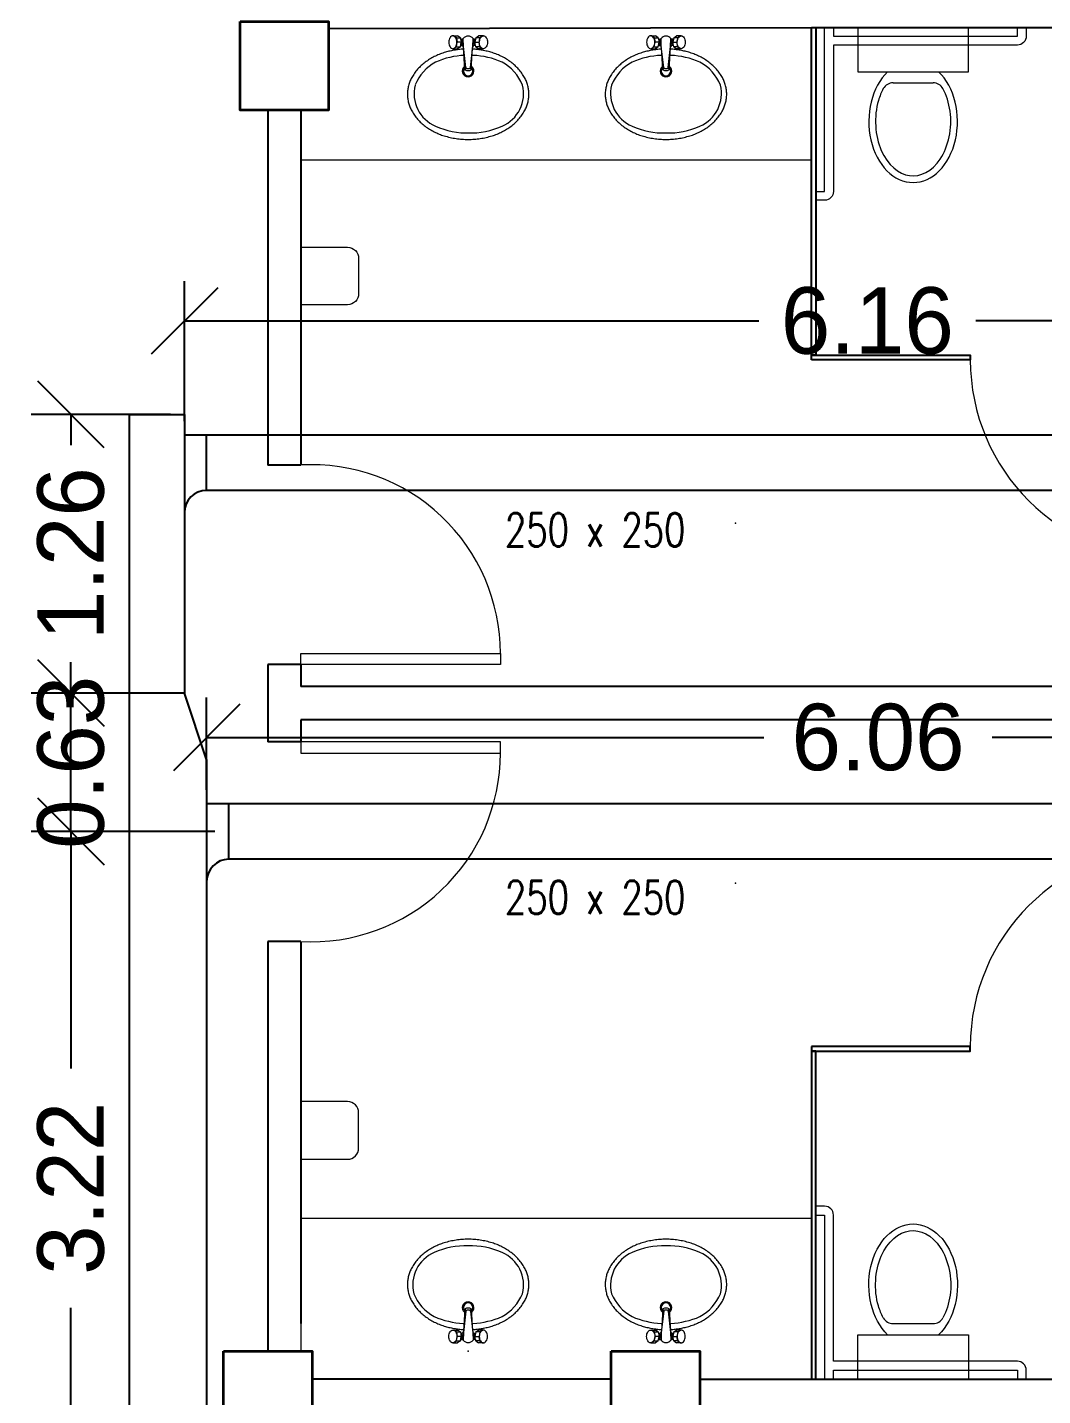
# Model space of a CAD drawing. Header units: inches. Extents: x 57 to 217, y -85 to 29.
# Drawn here: x 178.17 to 182.75, y -72.68 to -66.5 of the extents above; entities that cross this region are included whole.
import ezdxf

# ---------------------------------------------------------------- set-up
doc = ezdxf.new("R2010")
doc.units = ezdxf.units.IN
doc.header["$MEASUREMENT"] = 0
doc.linetypes.add('HIDDEN2', pattern=[0.1875, 0.125, -0.0625])
for name, color, linetype in [('dimen', 7, 'Continuous'), ('ducting label', 7, 'Continuous'), ('exhaust', 7, 'Continuous'), ('WALL', 2, 'Continuous')]:
    doc.layers.add(name, color=color, linetype=linetype)
for name, color, linetype, lineweight in [('door', 234, 'Continuous', 13), ('road', 1, 'Continuous', 20), ('walls', 4, 'Continuous', 30)]:
    doc.layers.add(name, color=color, linetype=linetype, lineweight=lineweight)
doc.styles.add('Arch-Dim', font='simplex.shx', dxfattribs={"width": 0.75})
doc.dimstyles.new('Copy of dimension', dxfattribs={"dimtxt": 0.3, "dimasz": 0.3, "dimexe": 0.18, "dimexo": 0.0625, "dimgap": 0.09, "dimtad": 0, "dimzin": 0, "dimdsep": 46, "dimtxsty": 'Standard', "dimblk": 'OBLIQUE', "dimcen": 0.09, "dimclrd": 256, "dimclre": 256, "dimclrt": 256, "dimadec": 0, "dimazin": 0, "dimtfac": 1, "dimtofl": 0, "dimtmove": 0, "dimatfit": 3, "dimldrblk": 'OBLIQUE', "dimfxl": 1, "dimtolj": 1, "dimtzin": 0, "dimarcsym": 0})

# ---------------------------------------------------------------- blocks, each defined once
blk = doc.blocks.new('_Oblique')
at = {"color": 0, "linetype": 'ByBlock', "lineweight": -2}
blk.add_line((-0.5, -0.5), (0.5, 0.5), dxfattribs=at)
blk = doc.blocks.new('*D126')
at = {"layer": 'Defpoints', "color": 0, "transparency": 16777216}
for p in [(178.3645, -70.1311), (179.0765, -70.1311), (178.9765, -73.3512)]:
    blk.add_point(p, dxfattribs=at)
at = {"layer": 'dimen', "lineweight": -2, "transparency": 16777216}
for p, q in [((179.014, -70.1311), (178.1845, -70.1311)), ((178.3645, -70.1311), (178.3645, -71.2012)), ((178.3645, -73.3512), (178.3645, -72.2812)), ((178.914, -73.3512), (178.1845, -73.3512))]:
    blk.add_line(p, q, dxfattribs=at)
at = {"layer": 'dimen', "lineweight": -2, "transparency": 16777216, "xscale": 0.3, "yscale": 0.3, "zscale": 0.3}
for p, rotation in [((178.3645, -70.1311), 90), ((178.3645, -73.3512), 270)]:
    blk.add_blockref('_Oblique', p, dxfattribs=dict(at, rotation=rotation))
at = {"layer": 'dimen', "transparency": 16777216, "insert": (178.3645, -71.7412), "char_height": 0.3, "attachment_point": 5, "rotation": 90}
blk.add_mtext('\\A1;3.22', dxfattribs=at)
blk = doc.blocks.new('*D127')
at = {"layer": 'Defpoints', "color": 0, "transparency": 16777216}
for p in [(178.3645, -69.5061), (178.8765, -69.5061), (179.0765, -70.1311)]:
    blk.add_point(p, dxfattribs=at)
at = {"layer": 'dimen', "lineweight": -2, "transparency": 16777216}
for p, q in [((178.814, -69.5061), (178.1845, -69.5061)), ((178.3645, -70.1311), (178.3645, -69.5061)), ((179.014, -70.1311), (178.1845, -70.1311))]:
    blk.add_line(p, q, dxfattribs=at)
at = {"layer": 'dimen', "lineweight": -2, "transparency": 16777216, "xscale": 0.3, "yscale": 0.3, "zscale": 0.3}
for p, rotation in [((178.3645, -69.5061), 90), ((178.3645, -70.1311), 270)]:
    blk.add_blockref('_Oblique', p, dxfattribs=dict(at, rotation=rotation))
at = {"layer": 'dimen', "transparency": 16777216, "insert": (178.3645, -69.8186), "char_height": 0.3, "attachment_point": 5, "rotation": 90}
blk.add_mtext('\\A1;0.63', dxfattribs=at)
blk = doc.blocks.new('*D128')
at = {"layer": 'Defpoints', "color": 0, "transparency": 16777216}
for p in [(178.3645, -68.2487), (178.8765, -68.2487), (178.8765, -69.5061)]:
    blk.add_point(p, dxfattribs=at)
at = {"layer": 'dimen', "lineweight": -2, "transparency": 16777216}
for p, q in [((178.814, -68.2487), (178.1845, -68.2487)), ((178.3645, -68.2487), (178.3645, -68.3874)), ((178.3645, -69.5061), (178.3645, -69.3674)), ((178.814, -69.5061), (178.1845, -69.5061))]:
    blk.add_line(p, q, dxfattribs=at)
at = {"layer": 'dimen', "lineweight": -2, "transparency": 16777216, "xscale": 0.3, "yscale": 0.3, "zscale": 0.3}
for p, rotation in [((178.3645, -68.2487), 90), ((178.3645, -69.5061), 270)]:
    blk.add_blockref('_Oblique', p, dxfattribs=dict(at, rotation=rotation))
at = {"layer": 'dimen', "transparency": 16777216, "insert": (178.3645, -68.8774), "char_height": 0.3, "attachment_point": 5, "rotation": 90}
blk.add_mtext('\\A1;1.26', dxfattribs=at)
blk = doc.blocks.new('*D129')
at = {"layer": 'Defpoints', "color": 0, "transparency": 16777216}
for p in [(185.0399, -67.8267), (178.8765, -68.3417), (185.0399, -68.3417)]:
    blk.add_point(p, dxfattribs=at)
at = {"layer": 'dimen', "lineweight": -2, "transparency": 16777216}
for p, q in [((178.8765, -68.2792), (178.8765, -67.6467)), ((185.0399, -68.2792), (185.0399, -67.6467)), ((178.8765, -67.8267), (181.4682, -67.8267)), ((185.0399, -67.8267), (182.4482, -67.8267))]:
    blk.add_line(p, q, dxfattribs=at)
at = {"layer": 'dimen', "lineweight": -2, "transparency": 16777216, "xscale": 0.3, "yscale": 0.3, "zscale": 0.3, "rotation": 180}
blk.add_blockref('_Oblique', (178.8765, -67.8267), dxfattribs=at)
at = {"layer": 'dimen', "lineweight": -2, "transparency": 16777216, "xscale": 0.3, "yscale": 0.3, "zscale": 0.3}
blk.add_blockref('_Oblique', (185.0399, -67.8267), dxfattribs=at)
at = {"layer": 'dimen', "transparency": 16777216, "insert": (181.9582, -67.8267), "char_height": 0.3, "attachment_point": 5}
blk.add_mtext('\\A1;6.16', dxfattribs=at)
blk = doc.blocks.new('*D130')
at = {"layer": 'Defpoints', "color": 0, "transparency": 16777216}
for p in [(185.0366, -69.7064), (178.9765, -70.0061), (185.0366, -70.0061)]:
    blk.add_point(p, dxfattribs=at)
at = {"layer": 'dimen', "lineweight": -2, "transparency": 16777216}
for p, q in [((178.9765, -69.9436), (178.9765, -69.5264)), ((185.0366, -69.9436), (185.0366, -69.5264)), ((178.9765, -69.7064), (181.4916, -69.7064)), ((185.0366, -69.7064), (182.5216, -69.7064))]:
    blk.add_line(p, q, dxfattribs=at)
at = {"layer": 'dimen', "lineweight": -2, "transparency": 16777216, "xscale": 0.3, "yscale": 0.3, "zscale": 0.3, "rotation": 180}
blk.add_blockref('_Oblique', (178.9765, -69.7064), dxfattribs=at)
at = {"layer": 'dimen', "lineweight": -2, "transparency": 16777216, "xscale": 0.3, "yscale": 0.3, "zscale": 0.3}
blk.add_blockref('_Oblique', (185.0366, -69.7064), dxfattribs=at)
at = {"layer": 'dimen', "transparency": 16777216, "insert": (182.0066, -69.7064), "char_height": 0.3, "attachment_point": 5}
blk.add_mtext('\\A1;6.06', dxfattribs=at)

msp = doc.modelspace()

# ---------------------------------------------------------------- linework, layer by layer
at = {"color": 8, "lineweight": 25}
msp.add_line((179.5273, -66.5068), (181.7055, -66.5019), dxfattribs=at)
at = {"color": 8, "linetype": 'ByBlock', "lineweight": 25}
for p, q in [((181.7255, -66.5019), (185.1773, -66.5019)), ((179.2524, -66.8748), (179.2524, -68.4769)), ((179.4024, -66.8748), (179.4024, -68.4769)), ((179.4024, -68.4769), (179.2524, -68.4769)), ((179.2524, -69.3769), (179.2524, -69.7269)), ((179.4024, -69.3769), (179.4024, -69.4769)), ((185.3024, -69.4769), (179.4024, -69.4769)), ((179.4024, -69.6269), (179.4024, -69.7269)), ((185.3024, -69.6269), (179.4024, -69.6269)), ((179.4024, -70.6269), (179.2524, -70.6269)), ((180.8024, -72.6019), (179.4524, -72.6019)), ((181.2024, -72.6019), (181.4524, -72.6019)), ((181.4524, -72.6019), (183.4524, -72.6019))]:
    msp.add_line(p, q, dxfattribs=at)
at = {"color": 8, "lineweight": 9}
for p, q in [((181.9149, -66.5019), (181.9149, -66.7019)), ((182.4149, -66.5019), (181.9149, -66.5019)), ((182.4149, -66.7019), (182.4149, -66.5019)), ((180.088, -66.5401), (180.1093, -66.5401)), ((180.1038, -66.5485), (180.0911, -66.5401)), ((180.1038, -66.5485), (180.122, -66.5485)), ((180.1038, -66.5485), (180.1075, -66.5691)), ((180.122, -66.5485), (180.1093, -66.5401)), ((180.122, -66.5485), (180.1257, -66.5691)), ((180.125, -66.5551), (180.1284, -66.5551)), ((180.1357, -66.5875), (180.1345, -66.5521)), ((180.1777, -66.5875), (180.179, -66.5521)), ((180.1885, -66.5551), (180.185, -66.5551)), ((180.1915, -66.5485), (180.1877, -66.5691)), ((180.1915, -66.5485), (180.2042, -66.5401)), ((180.2096, -66.5485), (180.1915, -66.5485)), ((180.2254, -66.5401), (180.2042, -66.5401)), ((180.2096, -66.5485), (180.2059, -66.5691)), ((180.2096, -66.5485), (180.2223, -66.5401)), ((180.9808, -66.5401), (181.0021, -66.5401)), ((180.9966, -66.5485), (180.9839, -66.5401)), ((180.9966, -66.5485), (181.0148, -66.5485)), ((180.9966, -66.5485), (181.0003, -66.5691)), ((181.0148, -66.5485), (181.0021, -66.5401)), ((181.0148, -66.5485), (181.0185, -66.5691)), ((181.0178, -66.5551), (181.0212, -66.5551)), ((181.0285, -66.5875), (181.0272, -66.5521)), ((181.0705, -66.5875), (181.0718, -66.5521)), ((181.0813, -66.5551), (181.0778, -66.5551)), ((181.0843, -66.5485), (181.0805, -66.5691)), ((181.0843, -66.5485), (181.0969, -66.5401)), ((181.1024, -66.5485), (181.0843, -66.5485)), ((181.1182, -66.5401), (181.0969, -66.5401)), ((181.1024, -66.5485), (181.0987, -66.5691)), ((181.1024, -66.5485), (181.1151, -66.5401)), ((180.088, -66.5981), (180.1093, -66.5981)), ((180.1038, -66.5896), (180.0911, -66.5981)), ((180.1038, -66.5896), (180.1075, -66.5691)), ((180.1038, -66.5896), (180.122, -66.5896)), ((180.1257, -66.5691), (180.1075, -66.5691)), ((180.122, -66.5896), (180.1093, -66.5981)), ((180.122, -66.5896), (180.1257, -66.5691)), ((180.125, -66.5831), (180.1284, -66.5831)), ((180.1466, -66.6833), (180.1357, -66.5875)), ((180.1425, -66.6928), (180.1363, -66.593)), ((180.1668, -66.6833), (180.1777, -66.5875)), ((180.171, -66.6928), (180.1771, -66.593)), ((180.1885, -66.5831), (180.185, -66.5831)), ((180.1915, -66.5896), (180.1877, -66.5691)), ((180.1877, -66.5691), (180.2059, -66.5691)), ((180.1915, -66.5896), (180.2042, -66.5981)), ((180.2096, -66.5896), (180.1915, -66.5896)), ((180.2254, -66.5981), (180.2042, -66.5981)), ((180.2096, -66.5896), (180.2059, -66.5691)), ((180.2096, -66.5896), (180.2223, -66.5981)), ((180.9808, -66.5981), (181.0021, -66.5981)), ((180.9966, -66.5896), (180.9839, -66.5981)), ((180.9966, -66.5896), (181.0003, -66.5691)), ((180.9966, -66.5896), (181.0148, -66.5896)), ((181.0185, -66.5691), (181.0003, -66.5691)), ((181.0148, -66.5896), (181.0021, -66.5981)), ((181.0148, -66.5896), (181.0185, -66.5691)), ((181.0178, -66.5831), (181.0212, -66.5831)), ((181.0394, -66.6833), (181.0285, -66.5875)), ((181.0352, -66.6928), (181.0291, -66.593)), ((181.0596, -66.6833), (181.0705, -66.5875)), ((181.0638, -66.6928), (181.0699, -66.593)), ((181.0813, -66.5831), (181.0778, -66.5831)), ((181.0843, -66.5896), (181.0805, -66.5691)), ((181.0805, -66.5691), (181.0987, -66.5691)), ((181.1024, -66.5896), (181.0843, -66.5896)), ((181.0843, -66.5896), (181.0969, -66.5981)), ((181.1182, -66.5981), (181.0969, -66.5981)), ((181.1024, -66.5896), (181.0987, -66.5691)), ((181.1024, -66.5896), (181.1151, -66.5981)), ((180.1469, -66.684), (180.1426, -66.6933)), ((180.1666, -66.684), (180.1708, -66.6933)), ((181.0397, -66.684), (181.0354, -66.6933)), ((181.0594, -66.684), (181.0636, -66.6933)), ((181.9149, -66.7019), (182.4149, -66.7019)), ((182.0743, -66.7519), (182.2552, -66.7519)), ((180.1466, -72.2954), (180.1357, -72.3912)), ((180.1425, -72.2859), (180.1363, -72.3857)), ((180.1469, -72.2947), (180.1426, -72.2855)), ((180.1666, -72.2947), (180.1708, -72.2855)), ((180.1668, -72.2954), (180.1777, -72.3912)), ((180.171, -72.2859), (180.1771, -72.3857)), ((181.0394, -72.2954), (181.0285, -72.3912)), ((181.0352, -72.2859), (181.0291, -72.3857)), ((181.0397, -72.2947), (181.0354, -72.2855)), ((181.0594, -72.2947), (181.0636, -72.2855)), ((181.0596, -72.2954), (181.0705, -72.3912)), ((181.0638, -72.2859), (181.0699, -72.3857)), ((182.0743, -72.3519), (182.2552, -72.3519)), ((180.088, -72.3807), (180.1093, -72.3807)), ((180.1038, -72.3891), (180.0911, -72.3807)), ((180.1038, -72.4302), (180.0911, -72.4387)), ((180.1038, -72.3891), (180.1075, -72.4097)), ((180.1038, -72.3891), (180.122, -72.3891)), ((180.1038, -72.4302), (180.1075, -72.4097)), ((180.1038, -72.4302), (180.122, -72.4302)), ((180.1257, -72.4097), (180.1075, -72.4097)), ((180.122, -72.3891), (180.1093, -72.3807)), ((180.122, -72.4302), (180.1093, -72.4387)), ((180.122, -72.3891), (180.1257, -72.4097)), ((180.122, -72.4302), (180.1257, -72.4097)), ((180.125, -72.3957), (180.1284, -72.3957)), ((180.125, -72.4237), (180.1284, -72.4237)), ((180.1357, -72.3912), (180.1345, -72.4266)), ((180.1777, -72.3912), (180.179, -72.4266)), ((180.1885, -72.3957), (180.185, -72.3957)), ((180.1885, -72.4237), (180.185, -72.4237)), ((180.1915, -72.3891), (180.1877, -72.4097)), ((180.1877, -72.4097), (180.2059, -72.4097)), ((180.1915, -72.4302), (180.1877, -72.4097)), ((180.1915, -72.3891), (180.2042, -72.3807)), ((180.2096, -72.3891), (180.1915, -72.3891)), ((180.1915, -72.4302), (180.2042, -72.4387)), ((180.2096, -72.4302), (180.1915, -72.4302)), ((180.2254, -72.3807), (180.2042, -72.3807)), ((180.2096, -72.3891), (180.2059, -72.4097)), ((180.2096, -72.4302), (180.2059, -72.4097)), ((180.2096, -72.3891), (180.2223, -72.3807)), ((180.2096, -72.4302), (180.2223, -72.4387)), ((180.9808, -72.3807), (181.0021, -72.3807)), ((180.9966, -72.3891), (180.9839, -72.3807)), ((180.9966, -72.4302), (180.9839, -72.4387)), ((180.9966, -72.3891), (181.0003, -72.4097)), ((180.9966, -72.3891), (181.0148, -72.3891)), ((180.9966, -72.4302), (181.0003, -72.4097)), ((180.9966, -72.4302), (181.0148, -72.4302)), ((181.0185, -72.4097), (181.0003, -72.4097)), ((181.0148, -72.3891), (181.0021, -72.3807)), ((181.0148, -72.4302), (181.0021, -72.4387)), ((181.0148, -72.3891), (181.0185, -72.4097)), ((181.0148, -72.4302), (181.0185, -72.4097)), ((181.0178, -72.3957), (181.0212, -72.3957)), ((181.0178, -72.4237), (181.0212, -72.4237)), ((181.0285, -72.3912), (181.0272, -72.4266)), ((181.0705, -72.3912), (181.0718, -72.4266)), ((181.0813, -72.3957), (181.0778, -72.3957)), ((181.0813, -72.4237), (181.0778, -72.4237)), ((181.0843, -72.3891), (181.0805, -72.4097)), ((181.0805, -72.4097), (181.0987, -72.4097)), ((181.0843, -72.4302), (181.0805, -72.4097)), ((181.0843, -72.3891), (181.0969, -72.3807)), ((181.1024, -72.3891), (181.0843, -72.3891)), ((181.1024, -72.4302), (181.0843, -72.4302)), ((181.0843, -72.4302), (181.0969, -72.4387)), ((181.1182, -72.3807), (181.0969, -72.3807)), ((181.1024, -72.3891), (181.0987, -72.4097)), ((181.1024, -72.4302), (181.0987, -72.4097)), ((181.1024, -72.3891), (181.1151, -72.3807)), ((181.1024, -72.4302), (181.1151, -72.4387)), ((181.9149, -72.6019), (181.9149, -72.4019)), ((181.9149, -72.4019), (182.4149, -72.4019)), ((182.4149, -72.4019), (182.4149, -72.6019)), ((180.088, -72.4387), (180.1093, -72.4387)), ((180.2254, -72.4387), (180.2042, -72.4387)), ((180.9808, -72.4387), (181.0021, -72.4387)), ((181.1182, -72.4387), (181.0969, -72.4387)), ((182.4149, -72.6019), (181.9149, -72.6019))]:
    msp.add_line(p, q, dxfattribs=at)
at = {"color": 8, "linetype": 'ByBlock', "lineweight": 25, "ltscale": 0.3}
for p, q in [((179.4024, -69.3769), (179.2524, -69.3769)), ((179.4024, -69.7269), (179.2524, -69.7269))]:
    msp.add_line(p, q, dxfattribs=at)
at = {"color": 8, "linetype": 'ByBlock', "lineweight": 9}
msp.add_line((179.4024, -72.4769), (179.2524, -72.4769), dxfattribs=at)
at = {"color": 8, "linetype": 'ByBlock', "lineweight": 35}
for points in [[(179.1273, -66.4748), (179.5273, -66.4748), (179.5273, -66.8748), (179.1273, -66.8748)], [(179.0524, -72.4769), (179.4524, -72.4769), (179.4524, -72.8769), (179.0524, -72.8769)], [(180.8024, -72.4769), (181.2024, -72.4769), (181.2024, -72.8769), (180.8024, -72.8769)]]:
    msp.add_lwpolyline(points, close=True, dxfattribs=at)
at = {"color": 8, "linetype": 'ByBlock', "lineweight": 9, "ltscale": 0.4}
msp.add_lwpolyline([(179.5273, -66.5068), (181.7055, -66.5019), (181.7055, -67.1019), (179.4024, -67.1019), (179.4024, -66.8748)], dxfattribs=at)
at = {"color": 8, "linetype": 'ByBlock', "lineweight": 25}
for points in [[(181.7055, -66.5019), (181.7255, -66.5019), (181.7255, -67.9819), (181.7055, -67.9819)], [(181.7055, -68.0019), (181.7055, -67.9819), (182.423, -67.9819), (182.423, -68.0019)]]:
    msp.add_lwpolyline(points, close=True, dxfattribs=at)
at = {"color": 8, "linetype": 'ByBlock', "lineweight": 9, "ltscale": 0.4}
for points in [[(181.8055, -67.2419, -0.414214), (181.7655, -67.2819), (181.7255, -67.2819), (181.7255, -67.2419), (181.7655, -67.2419), (181.7655, -66.5019), (181.8055, -66.5019), (181.8055, -66.5419), (182.6352, -66.5419), (182.6352, -66.5019), (182.6752, -66.5019), (182.6752, -66.5419, -0.414214), (182.6352, -66.5819), (181.8055, -66.5819)], [(179.4024, -67.4938), (179.6124, -67.4938, -0.414214), (179.6624, -67.5438), (179.6624, -67.7038, -0.414214), (179.6124, -67.7538), (179.4024, -67.7538)]]:
    msp.add_lwpolyline(points, format="xyb", close=True, dxfattribs=at)
at = {"color": 8, "lineweight": 9}
for points in [[(180.088, -66.5981, 0.145837), (180.0945, -66.5961, 0.107165), (180.101, -66.5896, 0.077149), (180.1049, -66.5806, 0.064217), (180.1064, -66.5691, 0.064217), (180.1049, -66.5575, 0.077149), (180.101, -66.5485, 0.107165), (180.0945, -66.542, 0.145837), (180.088, -66.5401, 0.145837), (180.0815, -66.542, 0.107165), (180.075, -66.5485, 0.077149), (180.0711, -66.5575, 0.064217), (180.0696, -66.5691, 0.064217), (180.0711, -66.5806, 0.077149), (180.075, -66.5896, 0.107165), (180.0815, -66.5961, 0.145837)], [(180.2254, -66.5981, -0.145837), (180.2189, -66.5961, -0.107165), (180.2125, -66.5896, -0.077149), (180.2086, -66.5806, -0.064217), (180.2071, -66.5691, -0.064217), (180.2086, -66.5575, -0.077149), (180.2125, -66.5485, -0.107165), (180.2189, -66.542, -0.145837), (180.2254, -66.5401, -0.145837), (180.232, -66.542, -0.107165), (180.2384, -66.5485, -0.077149), (180.2423, -66.5575, -0.064217), (180.2438, -66.5691, -0.064217), (180.2423, -66.5806, -0.077149), (180.2384, -66.5896, -0.107165), (180.232, -66.5961, -0.145837)], [(180.9808, -66.5981, 0.145837), (180.9873, -66.5961, 0.107165), (180.9938, -66.5896, 0.077149), (180.9977, -66.5806, 0.064217), (180.9992, -66.5691, 0.064217), (180.9977, -66.5575, 0.077149), (180.9938, -66.5485, 0.107165), (180.9873, -66.542, 0.145837), (180.9808, -66.5401, 0.145837), (180.9743, -66.542, 0.107165), (180.9678, -66.5485, 0.077149), (180.9639, -66.5575, 0.064217), (180.9624, -66.5691, 0.064217), (180.9639, -66.5806, 0.077149), (180.9678, -66.5896, 0.107165), (180.9743, -66.5961, 0.145837)], [(181.1182, -66.5981, -0.145837), (181.1117, -66.5961, -0.107165), (181.1052, -66.5896, -0.077149), (181.1014, -66.5806, -0.064217), (181.0999, -66.5691, -0.064217), (181.1014, -66.5575, -0.077149), (181.1052, -66.5485, -0.107165), (181.1117, -66.542, -0.145837), (181.1182, -66.5401, -0.145837), (181.1248, -66.542, -0.107165), (181.1312, -66.5485, -0.077149), (181.1351, -66.5575, -0.064217), (181.1366, -66.5691, -0.064217), (181.1351, -66.5806, -0.077149), (181.1312, -66.5896, -0.107165), (181.1248, -66.5961, -0.145837)], [(180.088, -72.3807, -0.145837), (180.0945, -72.3826, -0.107165), (180.101, -72.3891, -0.077149), (180.1049, -72.3981, -0.064217), (180.1064, -72.4097, -0.064217), (180.1049, -72.4212, -0.077149), (180.101, -72.4302, -0.107165), (180.0945, -72.4367, -0.145837), (180.088, -72.4387, -0.145837), (180.0815, -72.4367, -0.107165), (180.075, -72.4302, -0.077149), (180.0711, -72.4212, -0.064217), (180.0696, -72.4097, -0.064217), (180.0711, -72.3981, -0.077149), (180.075, -72.3891, -0.107165), (180.0815, -72.3826, -0.145837)], [(180.2254, -72.3807, 0.145837), (180.2189, -72.3826, 0.107165), (180.2125, -72.3891, 0.077149), (180.2086, -72.3981, 0.064217), (180.2071, -72.4097, 0.064217), (180.2086, -72.4212, 0.077149), (180.2125, -72.4302, 0.107165), (180.2189, -72.4367, 0.145837), (180.2254, -72.4387, 0.145837), (180.232, -72.4367, 0.107165), (180.2384, -72.4302, 0.077149), (180.2423, -72.4212, 0.064217), (180.2438, -72.4097, 0.064217), (180.2423, -72.3981, 0.077149), (180.2384, -72.3891, 0.107165), (180.232, -72.3826, 0.145837)], [(180.9808, -72.3807, -0.145837), (180.9873, -72.3826, -0.107165), (180.9938, -72.3891, -0.077149), (180.9977, -72.3981, -0.064217), (180.9992, -72.4097, -0.064217), (180.9977, -72.4212, -0.077149), (180.9938, -72.4302, -0.107165), (180.9873, -72.4367, -0.145837), (180.9808, -72.4387, -0.145837), (180.9743, -72.4367, -0.107165), (180.9678, -72.4302, -0.077149), (180.9639, -72.4212, -0.064217), (180.9624, -72.4097, -0.064217), (180.9639, -72.3981, -0.077149), (180.9678, -72.3891, -0.107165), (180.9743, -72.3826, -0.145837)], [(181.1182, -72.3807, 0.145837), (181.1117, -72.3826, 0.107165), (181.1052, -72.3891, 0.077149), (181.1014, -72.3981, 0.064217), (181.0999, -72.4097, 0.064217), (181.1014, -72.4212, 0.077149), (181.1052, -72.4302, 0.107165), (181.1117, -72.4367, 0.145837), (181.1182, -72.4387, 0.145837), (181.1248, -72.4367, 0.107165), (181.1312, -72.4302, 0.077149), (181.1351, -72.4212, 0.064217), (181.1366, -72.4097, 0.064217), (181.1351, -72.3981, 0.077149), (181.1312, -72.3891, 0.107165), (181.1248, -72.3826, 0.145837)]]:
    msp.add_lwpolyline(points, format="xyb", close=True, dxfattribs=at)
for points in [[(180.1303, -66.5691, 0.064217), (180.1294, -66.5627, 0.077149), (180.1273, -66.5577, 0.107165), (180.1237, -66.5541, 0.035268), (180.1229, -66.5537, 0.145837)], [(180.1232, -66.583, 0.046803), (180.1246, -66.5811, 0.077149), (180.1269, -66.5758, 0.064217), (180.1278, -66.5691, 0.064217), (180.1269, -66.5623, 0.077149), (180.1246, -66.557, 0.046803), (180.1232, -66.5552, 0.145837)], [(180.1254, -66.5826, 0.047218), (180.1264, -66.5821, 0.107177), (180.1296, -66.579, 0.077931), (180.1315, -66.5746, 0.065152), (180.1322, -66.5691, 0.065152), (180.1315, -66.5635, 0.077931), (180.1296, -66.5592, 0.107177), (180.1264, -66.556, 0.047218), (180.1254, -66.5555, 0.144081)], [(180.188, -66.5826, -0.047218), (180.187, -66.5821, -0.107177), (180.1839, -66.579, -0.077931), (180.182, -66.5746, -0.065152), (180.1812, -66.5691, -0.065152), (180.182, -66.5635, -0.077931), (180.1839, -66.5592, -0.107177), (180.187, -66.556, -0.047218), (180.188, -66.5555, -0.144081)], [(180.1832, -66.5691, -0.064217), (180.184, -66.5627, -0.077149), (180.1862, -66.5577, -0.107165), (180.1897, -66.5541, -0.035268), (180.1905, -66.5537, -0.145837)], [(180.1903, -66.583, -0.046803), (180.1888, -66.5811, -0.077149), (180.1865, -66.5758, -0.064217), (180.1857, -66.5691, -0.064217), (180.1865, -66.5623, -0.077149), (180.1888, -66.557, -0.046803), (180.1903, -66.5552, -0.145837)], [(181.0231, -66.5691, 0.064217), (181.0222, -66.5627, 0.077149), (181.0201, -66.5577, 0.107165), (181.0165, -66.5541, 0.035268), (181.0157, -66.5537, 0.145837)], [(181.016, -66.583, 0.046803), (181.0174, -66.5811, 0.077149), (181.0197, -66.5758, 0.064217), (181.0206, -66.5691, 0.064217), (181.0197, -66.5623, 0.077149), (181.0174, -66.557, 0.046803), (181.016, -66.5552, 0.145837)], [(181.0182, -66.5826, 0.047218), (181.0192, -66.5821, 0.107177), (181.0224, -66.579, 0.077931), (181.0243, -66.5746, 0.065152), (181.025, -66.5691, 0.065152), (181.0243, -66.5635, 0.077931), (181.0224, -66.5592, 0.107177), (181.0192, -66.556, 0.047218), (181.0182, -66.5555, 0.144081)], [(181.0808, -66.5826, -0.047218), (181.0798, -66.5821, -0.107177), (181.0767, -66.579, -0.077931), (181.0747, -66.5746, -0.065152), (181.074, -66.5691, -0.065152), (181.0747, -66.5635, -0.077931), (181.0767, -66.5592, -0.107177), (181.0798, -66.556, -0.047218), (181.0808, -66.5555, -0.144081)], [(181.076, -66.5691, -0.064217), (181.0768, -66.5627, -0.077149), (181.0789, -66.5577, -0.107165), (181.0825, -66.5541, -0.035268), (181.0833, -66.5537, -0.145837)], [(181.083, -66.583, -0.046803), (181.0816, -66.5811, -0.077149), (181.0793, -66.5758, -0.064217), (181.0784, -66.5691, -0.064217), (181.0793, -66.5623, -0.077149), (181.0816, -66.557, -0.046803), (181.083, -66.5552, -0.145837)], [(180.1229, -66.5844, 0.035268), (180.1237, -66.584, 0.107165), (180.1273, -66.5804, 0.077149), (180.1294, -66.5754, 0.064217), (180.1303, -66.5691, 0.064217)], [(180.1905, -66.5844, -0.035268), (180.1897, -66.584, -0.107165), (180.1862, -66.5804, -0.077149), (180.184, -66.5754, -0.064217), (180.1832, -66.5691, -0.064217)], [(181.0157, -66.5844, 0.035268), (181.0165, -66.584, 0.107165), (181.0201, -66.5804, 0.077149), (181.0222, -66.5754, 0.064217), (181.0231, -66.5691, 0.064217)], [(181.0833, -66.5844, -0.035268), (181.0825, -66.584, -0.107165), (181.0789, -66.5804, -0.077149), (181.0768, -66.5754, -0.064217), (181.076, -66.5691, -0.064217)], [(180.1229, -72.3943, -0.035268), (180.1237, -72.3947, -0.107165), (180.1273, -72.3983, -0.077149), (180.1294, -72.4033, -0.064217), (180.1303, -72.4097, -0.064217)], [(180.1303, -72.4097, -0.064217), (180.1294, -72.416, -0.077149), (180.1273, -72.421, -0.107165), (180.1237, -72.4246, -0.035268), (180.1229, -72.425, -0.145837)], [(180.1232, -72.3958, -0.046803), (180.1246, -72.3976, -0.077149), (180.1269, -72.4029, -0.064217), (180.1278, -72.4097, -0.064217), (180.1269, -72.4164, -0.077149), (180.1246, -72.4217, -0.046803), (180.1232, -72.4236, -0.145837)], [(180.1254, -72.3961, -0.047218), (180.1264, -72.3966, -0.107177), (180.1296, -72.3998, -0.077931), (180.1315, -72.4041, -0.065152), (180.1322, -72.4097, -0.065152), (180.1315, -72.4152, -0.077931), (180.1296, -72.4196, -0.107177), (180.1264, -72.4227, -0.047218), (180.1254, -72.4232, -0.144081)], [(180.188, -72.3961, 0.047218), (180.187, -72.3966, 0.107177), (180.1839, -72.3998, 0.077931), (180.182, -72.4041, 0.065152), (180.1812, -72.4097, 0.065152), (180.182, -72.4152, 0.077931), (180.1839, -72.4196, 0.107177), (180.187, -72.4227, 0.047218), (180.188, -72.4232, 0.144081)], [(180.1905, -72.3943, 0.035268), (180.1897, -72.3947, 0.107165), (180.1862, -72.3983, 0.077149), (180.184, -72.4033, 0.064217), (180.1832, -72.4097, 0.064217)], [(180.1832, -72.4097, 0.064217), (180.184, -72.416, 0.077149), (180.1862, -72.421, 0.107165), (180.1897, -72.4246, 0.035268), (180.1905, -72.425, 0.145837)], [(180.1903, -72.3958, 0.046803), (180.1888, -72.3976, 0.077149), (180.1865, -72.4029, 0.064217), (180.1857, -72.4097, 0.064217), (180.1865, -72.4164, 0.077149), (180.1888, -72.4217, 0.046803), (180.1903, -72.4236, 0.145837)], [(181.0157, -72.3943, -0.035268), (181.0165, -72.3947, -0.107165), (181.0201, -72.3983, -0.077149), (181.0222, -72.4033, -0.064217), (181.0231, -72.4097, -0.064217)], [(181.0231, -72.4097, -0.064217), (181.0222, -72.416, -0.077149), (181.0201, -72.421, -0.107165), (181.0165, -72.4246, -0.035268), (181.0157, -72.425, -0.145837)], [(181.016, -72.3958, -0.046803), (181.0174, -72.3976, -0.077149), (181.0197, -72.4029, -0.064217), (181.0206, -72.4097, -0.064217), (181.0197, -72.4164, -0.077149), (181.0174, -72.4217, -0.046803), (181.016, -72.4236, -0.145837)], [(181.0182, -72.3961, -0.047218), (181.0192, -72.3966, -0.107177), (181.0224, -72.3998, -0.077931), (181.0243, -72.4041, -0.065152), (181.025, -72.4097, -0.065152), (181.0243, -72.4152, -0.077931), (181.0224, -72.4196, -0.107177), (181.0192, -72.4227, -0.047218), (181.0182, -72.4232, -0.144081)], [(181.0808, -72.3961, 0.047218), (181.0798, -72.3966, 0.107177), (181.0767, -72.3998, 0.077931), (181.0747, -72.4041, 0.065152), (181.074, -72.4097, 0.065152), (181.0747, -72.4152, 0.077931), (181.0767, -72.4196, 0.107177), (181.0798, -72.4227, 0.047218), (181.0808, -72.4232, 0.144081)], [(181.0833, -72.3943, 0.035268), (181.0825, -72.3947, 0.107165), (181.0789, -72.3983, 0.077149), (181.0768, -72.4033, 0.064217), (181.076, -72.4097, 0.064217)], [(181.076, -72.4097, 0.064217), (181.0768, -72.416, 0.077149), (181.0789, -72.421, 0.107165), (181.0825, -72.4246, 0.035268), (181.0833, -72.425, 0.145837)], [(181.083, -72.3958, 0.046803), (181.0816, -72.3976, 0.077149), (181.0793, -72.4029, 0.064217), (181.0784, -72.4097, 0.064217), (181.0793, -72.4164, 0.077149), (181.0816, -72.4217, 0.046803), (181.083, -72.4236, 0.145837)]]:
    msp.add_lwpolyline(points, format="xyb", dxfattribs=at)
at = {"color": 8, "lineweight": 13, "ltscale": 0.03}
for points in [[(179.4024, -69.3769), (179.4024, -69.3269), (180.3024, -69.3269), (180.3024, -69.3769)], [(179.4024, -69.7269), (179.4024, -69.7769), (180.3024, -69.7769), (180.3024, -69.7269)]]:
    msp.add_lwpolyline(points, close=True, dxfattribs=at)
at = {"color": 8, "lineweight": 9}
for centre, radius, start, end in [((180.1284, -66.5475), 0.00756, 270, 322.68158), ((180.1567, -66.5691), 0.028, 37.31842, 142.68158), ((180.185, -66.5475), 0.00756, 217.31842, 270), ((181.0212, -66.5475), 0.00756, 270, 322.68158), ((181.0495, -66.5691), 0.028, 37.31842, 142.68158), ((181.0778, -66.5475), 0.00756, 217.31842, 270), ((180.1567, -66.9927), 0.3649, 92.44326, 113.71573), ((180.1284, -66.5906), 0.00756, 6.51755, 90), ((180.185, -66.5906), 0.00756, 90, 173.48245), ((180.1629, -66.9927), 0.3649, 66.28427, 87.55674), ((181.0434, -66.9927), 0.3649, 92.44326, 113.71573), ((181.0212, -66.5906), 0.00756, 6.51755, 90), ((181.0778, -66.5906), 0.00756, 90, 173.48245), ((181.0557, -66.9927), 0.3649, 66.28427, 87.55674), ((180.1076, -66.8391), 0.2052, 118.39676, 157.90902), ((180.1567, -66.6989), 0.0263, 127.88698, 51.83592), ((180.1567, -66.6989), 0.0213, 136.69812, 43.06766), ((180.1486, -66.683), 0.002, 186.51755, 230.28134), ((180.1567, -66.6733), 0.0147, 230.28134, 309.71866), ((180.1648, -66.683), 0.002, 309.71866, 353.48245), ((180.212, -66.8392), 0.2052, 22.09098, 61.60324), ((180.9942, -66.8392), 0.2052, 118.39676, 157.90902), ((181.0495, -66.6989), 0.0263, 128.16408, 52.11302), ((181.0495, -66.6989), 0.0213, 136.93234, 43.30188), ((181.0414, -66.683), 0.002, 186.51755, 230.28134), ((181.0495, -66.6733), 0.0147, 230.28134, 309.71866), ((181.0576, -66.683), 0.002, 309.71866, 353.48245), ((181.1048, -66.8392), 0.2052, 22.09098, 61.60324), ((180.1435, -66.6927), 0.001, 183.51588, 240.61211), ((180.1567, -66.6692), 0.028, 240.61211, 299.38789), ((180.17, -66.6927), 0.001, 299.38789, 356.48412), ((181.0362, -66.6927), 0.001, 183.51588, 240.61211), ((181.0495, -66.6692), 0.028, 240.61211, 299.38789), ((181.0628, -66.6927), 0.001, 299.38789, 356.48412), ((180.0729, -66.8005), 0.1602, 166.08964, 246.86056), ((180.2467, -66.8005), 0.1602, 293.13944, 13.91036), ((180.9596, -66.8005), 0.1602, 166.08964, 246.86056), ((181.1395, -66.8005), 0.1602, 293.13944, 13.91036), ((182.0743, -66.8019), 0.05, 90, 151.84994), ((182.2552, -66.8019), 0.05, 28.00836, 90), ((180.1567, -66.6137), 0.3649, 246.28427, 270.96432), ((180.1629, -66.6137), 0.3649, 269.03568, 293.71573), ((181.0434, -66.6137), 0.3649, 246.28427, 270.96432), ((181.0557, -66.6137), 0.3649, 269.03568, 293.71573), ((180.1506, -72.365), 0.3649, 89.03568, 113.71573), ((180.1629, -72.365), 0.3649, 66.28427, 90.96432), ((181.0434, -72.365), 0.3649, 89.03568, 113.71573), ((181.0557, -72.365), 0.3649, 66.28427, 90.96432), ((180.0668, -72.1782), 0.1602, 113.13944, 193.91036), ((180.2467, -72.1782), 0.1602, 346.08964, 66.86056), ((180.9596, -72.1782), 0.1602, 113.13944, 193.91036), ((181.1395, -72.1782), 0.1602, 346.08964, 66.86056), ((180.1014, -72.1395), 0.2052, 202.09098, 241.60324), ((180.212, -72.1395), 0.2052, 298.39676, 337.90902), ((180.9942, -72.1395), 0.2052, 202.09098, 241.60324), ((181.1048, -72.1395), 0.2052, 298.39676, 337.90902), ((180.1567, -72.2799), 0.0263, 308.16408, 232.11302), ((180.1567, -72.2799), 0.0213, 316.93234, 223.30188), ((180.1435, -72.286), 0.001, 119.38789, 176.48412), ((180.1567, -72.3095), 0.028, 60.61211, 119.38789), ((180.1486, -72.2957), 0.002, 129.71866, 173.48245), ((180.1567, -72.3054), 0.0147, 50.28134, 129.71866), ((180.1648, -72.2957), 0.002, 6.51755, 50.28134), ((180.17, -72.286), 0.001, 3.51588, 60.61211), ((181.0495, -72.2799), 0.0263, 307.88698, 231.83592), ((181.0495, -72.2799), 0.0213, 316.69812, 223.06766), ((181.0362, -72.286), 0.001, 119.38789, 176.48412), ((181.0495, -72.3095), 0.028, 60.61211, 119.38789), ((181.0414, -72.2957), 0.002, 129.71866, 173.48245), ((181.0495, -72.3054), 0.0147, 50.28134, 129.71866), ((181.0576, -72.2957), 0.002, 6.51755, 50.28134), ((181.0628, -72.286), 0.001, 3.51588, 60.61211), ((180.1506, -71.986), 0.3649, 246.28427, 267.55674), ((180.1629, -71.986), 0.3649, 272.44326, 293.71573), ((181.0434, -71.986), 0.3649, 246.28427, 267.55674), ((181.0557, -71.986), 0.3649, 272.44326, 293.71573), ((182.0743, -72.3019), 0.05, 208.15006, 270), ((182.2552, -72.3019), 0.05, 270, 331.99164), ((180.1284, -72.3881), 0.00756, 270, 353.48245), ((180.1284, -72.4312), 0.00756, 37.31842, 90), ((180.1567, -72.4097), 0.028, 217.31842, 322.68158), ((180.185, -72.3881), 0.00756, 186.51755, 270), ((180.185, -72.4312), 0.00756, 90, 142.68158), ((181.0212, -72.3881), 0.00756, 270, 353.48245), ((181.0212, -72.4312), 0.00756, 37.31842, 90), ((181.0495, -72.4097), 0.028, 217.31842, 322.68158), ((181.0778, -72.3881), 0.00756, 186.51755, 270), ((181.0778, -72.4312), 0.00756, 90, 142.68158)]:
    msp.add_arc(centre, radius, start, end, dxfattribs=at)
at = {"color": 8, "linetype": 'HIDDEN2', "lineweight": 9}
for centre, radius, start, end in [((180.1321, -66.8865), 0.2832, 107.13937, 126.66863), ((180.1567, -66.9664), 0.3668, 93.11901, 107.13937), ((180.1567, -66.9664), 0.3668, 72.86063, 86.88099), ((180.1814, -66.8865), 0.2832, 53.33137, 72.86063), ((181.0249, -66.8865), 0.2832, 107.13937, 126.66863), ((181.0495, -66.9664), 0.3668, 93.11901, 107.13937), ((181.0495, -66.9664), 0.3668, 72.86063, 86.88099), ((181.0742, -66.8865), 0.2832, 53.33137, 72.86063), ((180.0943, -66.8358), 0.22, 126.66863, 150.91081), ((180.2191, -66.8358), 0.22, 29.08919, 53.33137), ((180.9871, -66.8358), 0.22, 126.66863, 150.91081), ((181.1119, -66.8358), 0.22, 29.08919, 53.33137), ((180.0365, -66.8036), 0.1538, 150.91081, 180), ((180.277, -66.8036), 0.1538, 0, 29.08919), ((180.9293, -66.8036), 0.1538, 150.91081, 180), ((181.1697, -66.8036), 0.1538, 0, 29.08919), ((180.0365, -66.8036), 0.1538, 180, 209.08919), ((180.277, -66.8036), 0.1538, 330.91081, 0), ((180.9293, -66.8036), 0.1538, 180, 209.08919), ((181.1697, -66.8036), 0.1538, 330.91081, 0), ((180.0943, -66.7715), 0.22, 209.08919, 233.33137), ((180.2191, -66.7715), 0.22, 306.66863, 330.91081), ((180.9871, -66.7715), 0.22, 209.08919, 233.33137), ((181.1119, -66.7715), 0.22, 306.66863, 330.91081), ((180.1321, -66.7208), 0.2832, 233.33137, 252.86063), ((180.1567, -66.6408), 0.3668, 252.86063, 270), ((180.1567, -66.6408), 0.3668, 270, 287.13937), ((180.1814, -66.7208), 0.2832, 287.13937, 306.66863), ((181.0249, -66.7208), 0.2832, 233.33137, 252.86063), ((181.0495, -66.6408), 0.3668, 252.86063, 270), ((181.0495, -66.6408), 0.3668, 270, 287.13937), ((181.0742, -66.7208), 0.2832, 287.13937, 306.66863), ((180.1321, -72.2579), 0.2832, 107.13937, 126.66863), ((180.1567, -72.3379), 0.3668, 90, 107.13937), ((180.1567, -72.3379), 0.3668, 72.86063, 90), ((180.1814, -72.2579), 0.2832, 53.33137, 72.86063), ((181.0249, -72.2579), 0.2832, 107.13937, 126.66863), ((181.0495, -72.3379), 0.3668, 90, 107.13937), ((181.0495, -72.3379), 0.3668, 72.86063, 90), ((181.0742, -72.2579), 0.2832, 53.33137, 72.86063), ((180.0943, -72.2072), 0.22, 126.66863, 150.91081), ((180.2191, -72.2072), 0.22, 29.08919, 53.33137), ((180.9871, -72.2072), 0.22, 126.66863, 150.91081), ((181.1119, -72.2072), 0.22, 29.08919, 53.33137), ((180.0365, -72.1751), 0.1538, 150.91081, 180), ((180.277, -72.1751), 0.1538, 0, 29.08919), ((180.9293, -72.1751), 0.1538, 150.91081, 180), ((181.1697, -72.1751), 0.1538, 0, 29.08919), ((180.0365, -72.1751), 0.1538, 180, 209.08919), ((180.277, -72.1751), 0.1538, 330.91081, 0), ((180.9293, -72.1751), 0.1538, 180, 209.08919), ((181.1697, -72.1751), 0.1538, 330.91081, 0), ((180.0943, -72.1429), 0.22, 209.08919, 233.33137), ((180.2191, -72.1429), 0.22, 306.66863, 330.91081), ((180.9871, -72.1429), 0.22, 209.08919, 233.33137), ((181.1119, -72.1429), 0.22, 306.66863, 330.91081), ((180.1321, -72.0922), 0.2832, 233.33137, 252.86063), ((180.1567, -72.0123), 0.3668, 252.86063, 266.88099), ((180.1567, -72.0123), 0.3668, 273.11901, 287.13937), ((180.1814, -72.0922), 0.2832, 287.13937, 306.66863), ((181.0249, -72.0922), 0.2832, 233.33137, 252.86063), ((181.0495, -72.0123), 0.3668, 252.86063, 266.88099), ((181.0495, -72.0123), 0.3668, 273.11901, 287.13937), ((181.0742, -72.0922), 0.2832, 287.13937, 306.66863)]:
    msp.add_arc(centre, radius, start, end, dxfattribs=at)
at = {"color": 8, "linetype": 'ByBlock', "lineweight": 13}
msp.add_arc((183.323, -68.0019), 0.9, 180, 270, dxfattribs=at)
at = {"color": 8, "lineweight": 13, "ltscale": 0.03}
for centre, start, end in [((179.451, -69.3269), 0, 93.27315), ((179.451, -69.7769), 266.72685, 0)]:
    msp.add_arc(centre, 0.8514, start, end, dxfattribs=at)
at = {"color": 8, "lineweight": 9}
msp.add_ellipse((182.1649, -66.9269), major_axis=(0, 0.275), ratio=0.727273, start_param=0.612555, end_param=5.670631, dxfattribs=at)
at = {"color": 8, "lineweight": 9, "extrusion": (0, 0, -1)}
msp.add_ellipse((182.1649, -72.1769), major_axis=(0, -0.275), ratio=0.727273, start_param=0.612555, end_param=5.670631, dxfattribs=at)
at = {"color": 8, "lineweight": 9}
for points in [[(182.0302, -66.7783), (182.0214, -66.7947), (182.014, -66.8127), (181.9871, -66.9039), (181.9922, -66.9911), (182.05, -67.1227), (182.1, -67.1641), (182.1982, -67.1775), (182.2503, -67.1516), (182.3244, -67.0404), (182.3422, -66.9567), (182.3266, -66.8429), (182.3151, -66.808), (182.2994, -66.7784)], [(182.0302, -72.3254), (182.0214, -72.309), (182.014, -72.291), (181.9871, -72.1998), (181.9922, -72.1126), (182.05, -71.981), (182.1, -71.9396), (182.1982, -71.9262), (182.2503, -71.9521), (182.3244, -72.0633), (182.3422, -72.147), (182.3266, -72.2608), (182.3151, -72.2957), (182.2994, -72.3253)]]:
    msp.add_open_spline(points, degree=3, knots=[0.937253, 0.937253, 0.937253, 0.937253, 1.185372, 1.185372, 2.113864, 2.113864, 3.042356, 3.042356, 3.970847, 3.970847, 4.899339, 4.899339, 5.346062, 5.346062, 5.346062, 5.346062], dxfattribs=at)
at = {"color": 8, "linetype": 'ByBlock', "lineweight": 9, "ltscale": 0.3}
for p in [(181.3627, -68.7394), (181.3627, -70.3644)]:
    msp.add_point(p, dxfattribs=at)
at = {"color": 8, "lineweight": 9}
for p in [(180.1567, -72.4769), (181.0495, -72.4769)]:
    msp.add_point(p, dxfattribs=at)
at = {"layer": 'door', "color": 8, "linetype": 'ByBlock', "lineweight": 25}
for points in [[(181.7055, -71.1019), (181.7055, -71.1219), (182.423, -71.1219), (182.423, -71.1019)], [(181.7055, -72.6019), (181.7255, -72.6019), (181.7255, -71.1219), (181.7055, -71.1219)]]:
    msp.add_lwpolyline(points, close=True, dxfattribs=at)
at = {"layer": 'door', "color": 8, "linetype": 'ByBlock', "lineweight": 13}
msp.add_arc((183.323, -71.1019), 0.9, 90, 180, dxfattribs=at)
at = {"layer": 'exhaust'}
for p, q in [((178.6265, -68.2487), (178.6265, -73.2512)), ((178.6265, -68.2487), (178.8765, -68.2487)), ((178.8765, -68.2487), (178.8765, -69.5061)), ((185.0399, -68.3417), (178.8765, -68.3417)), ((178.9765, -68.5917), (178.9765, -68.3417)), ((185.0399, -68.5917), (178.9765, -68.5917)), ((178.8765, -69.5061), (178.6265, -69.5061)), ((178.9765, -69.8061), (178.8765, -69.5061)), ((178.9765, -69.8061), (178.9765, -73.3512)), ((185.0366, -70.0061), (178.9765, -70.0061)), ((179.0765, -70.2561), (179.0765, -70.0061)), ((185.0366, -70.2561), (179.0765, -70.2561))]:
    msp.add_line(p, q, dxfattribs=at)
for centre in [(178.9765, -68.6917), (179.0765, -70.3561)]:
    msp.add_arc(centre, 0.1, 90, 180, dxfattribs=at)
at = {"layer": 'road', "color": 8, "linetype": 'ByBlock', "lineweight": 9, "ltscale": 0.4}
msp.add_lwpolyline([(181.8055, -71.8619, 0.414214), (181.7655, -71.8219), (181.7255, -71.8219), (181.7255, -71.8619), (181.7655, -71.8619), (181.7655, -72.6019), (181.8055, -72.6019), (181.8055, -72.5619), (182.6352, -72.5619), (182.6352, -72.6019), (182.6752, -72.6019), (182.6752, -72.5619, 0.414214), (182.6352, -72.5219), (181.8055, -72.5219)], format="xyb", close=True, dxfattribs=at)
at = {"layer": 'WALL', "color": 8, "linetype": 'ByBlock', "lineweight": 9, "ltscale": 0.4}
msp.add_lwpolyline([(179.4024, -71.6099), (179.6124, -71.6099, 0.414214), (179.6624, -71.5599), (179.6624, -71.3999, 0.414214), (179.6124, -71.3499), (179.4024, -71.3499)], format="xyb", close=True, dxfattribs=at)
for points in [[(181.7055, -72.4769), (181.7055, -71.8769), (179.4024, -71.8769), (179.4024, -72.2269)], [(181.7055, -72.4769), (181.7055, -71.8769), (179.4024, -71.8769), (179.4024, -72.4769)]]:
    msp.add_lwpolyline(points, dxfattribs=at)
at = {"layer": 'walls', "color": 8, "linetype": 'ByBlock', "lineweight": 25}
for p, q in [((179.2524, -70.6269), (179.2524, -72.4769)), ((179.4024, -70.6269), (179.4024, -72.3519))]:
    msp.add_line(p, q, dxfattribs=at)

# ---------------------------------------------------------------- texts
at = {"layer": 'ducting label', "color": 3, "linetype": 'Continuous', "lineweight": 25, "char_height": 0.15, "attachment_point": 1, "style": 'Arch-Dim'}
for insert in [(180.3227, -68.695), (180.3227, -70.3529)]:
    msp.add_mtext_dynamic_manual_height_columns('\\A1;{\\C240;\\c2367469;250 x 250}', width=1.195152, gutter_width=1.011, heights=[0], dxfattribs=dict(at, insert=insert))

# ---------------------------------------------------------------- dimensions: what is measured, and where the dimension line sits
at = {"layer": 'dimen'}
for base, p1, p2, picture, middle in [((185.0399, -67.8267), (178.8765, -68.3417), (185.0399, -68.3417), '*D129', (181.9582, -67.8267)), ((185.0366, -69.7064), (178.9765, -70.0061), (185.0366, -70.0061), '*D130', (182.0066, -69.7064))]:
    dim = msp.add_linear_dim(base=base, p1=p1, p2=p2, dimstyle='Copy of dimension', dxfattribs=at)
    dim.commit()
    dim.dimension.update_dxf_attribs({"geometry": picture, "text_midpoint": middle})
for base, p1, p2, picture, middle in [((178.3645, -68.2487), (178.8765, -69.5061), (178.8765, -68.2487), '*D128', (178.3645, -68.8774)), ((178.3645, -70.1311), (178.9765, -73.3512), (179.0765, -70.1311), '*D126', (178.3645, -71.7412))]:
    dim = msp.add_linear_dim(base=base, p1=p1, p2=p2, angle=90, dimstyle='Copy of dimension', dxfattribs=at)
    dim.commit()
    dim.dimension.update_dxf_attribs({"geometry": picture, "text_midpoint": middle})
dim = msp.add_linear_dim(base=(178.3645495822, -69.5061316128), p1=(179.076535369, -70.1311316128), p2=(178.876535369, -69.5061316128), angle=90, dimstyle='Copy of dimension', dxfattribs=at)
dim.commit()
dim.dimension.update_dxf_attribs({"geometry": '*D127', "text_midpoint": (178.3645495822, -69.8186316128), "dimtype": 160})

doc.saveas('drawing.dxf')
